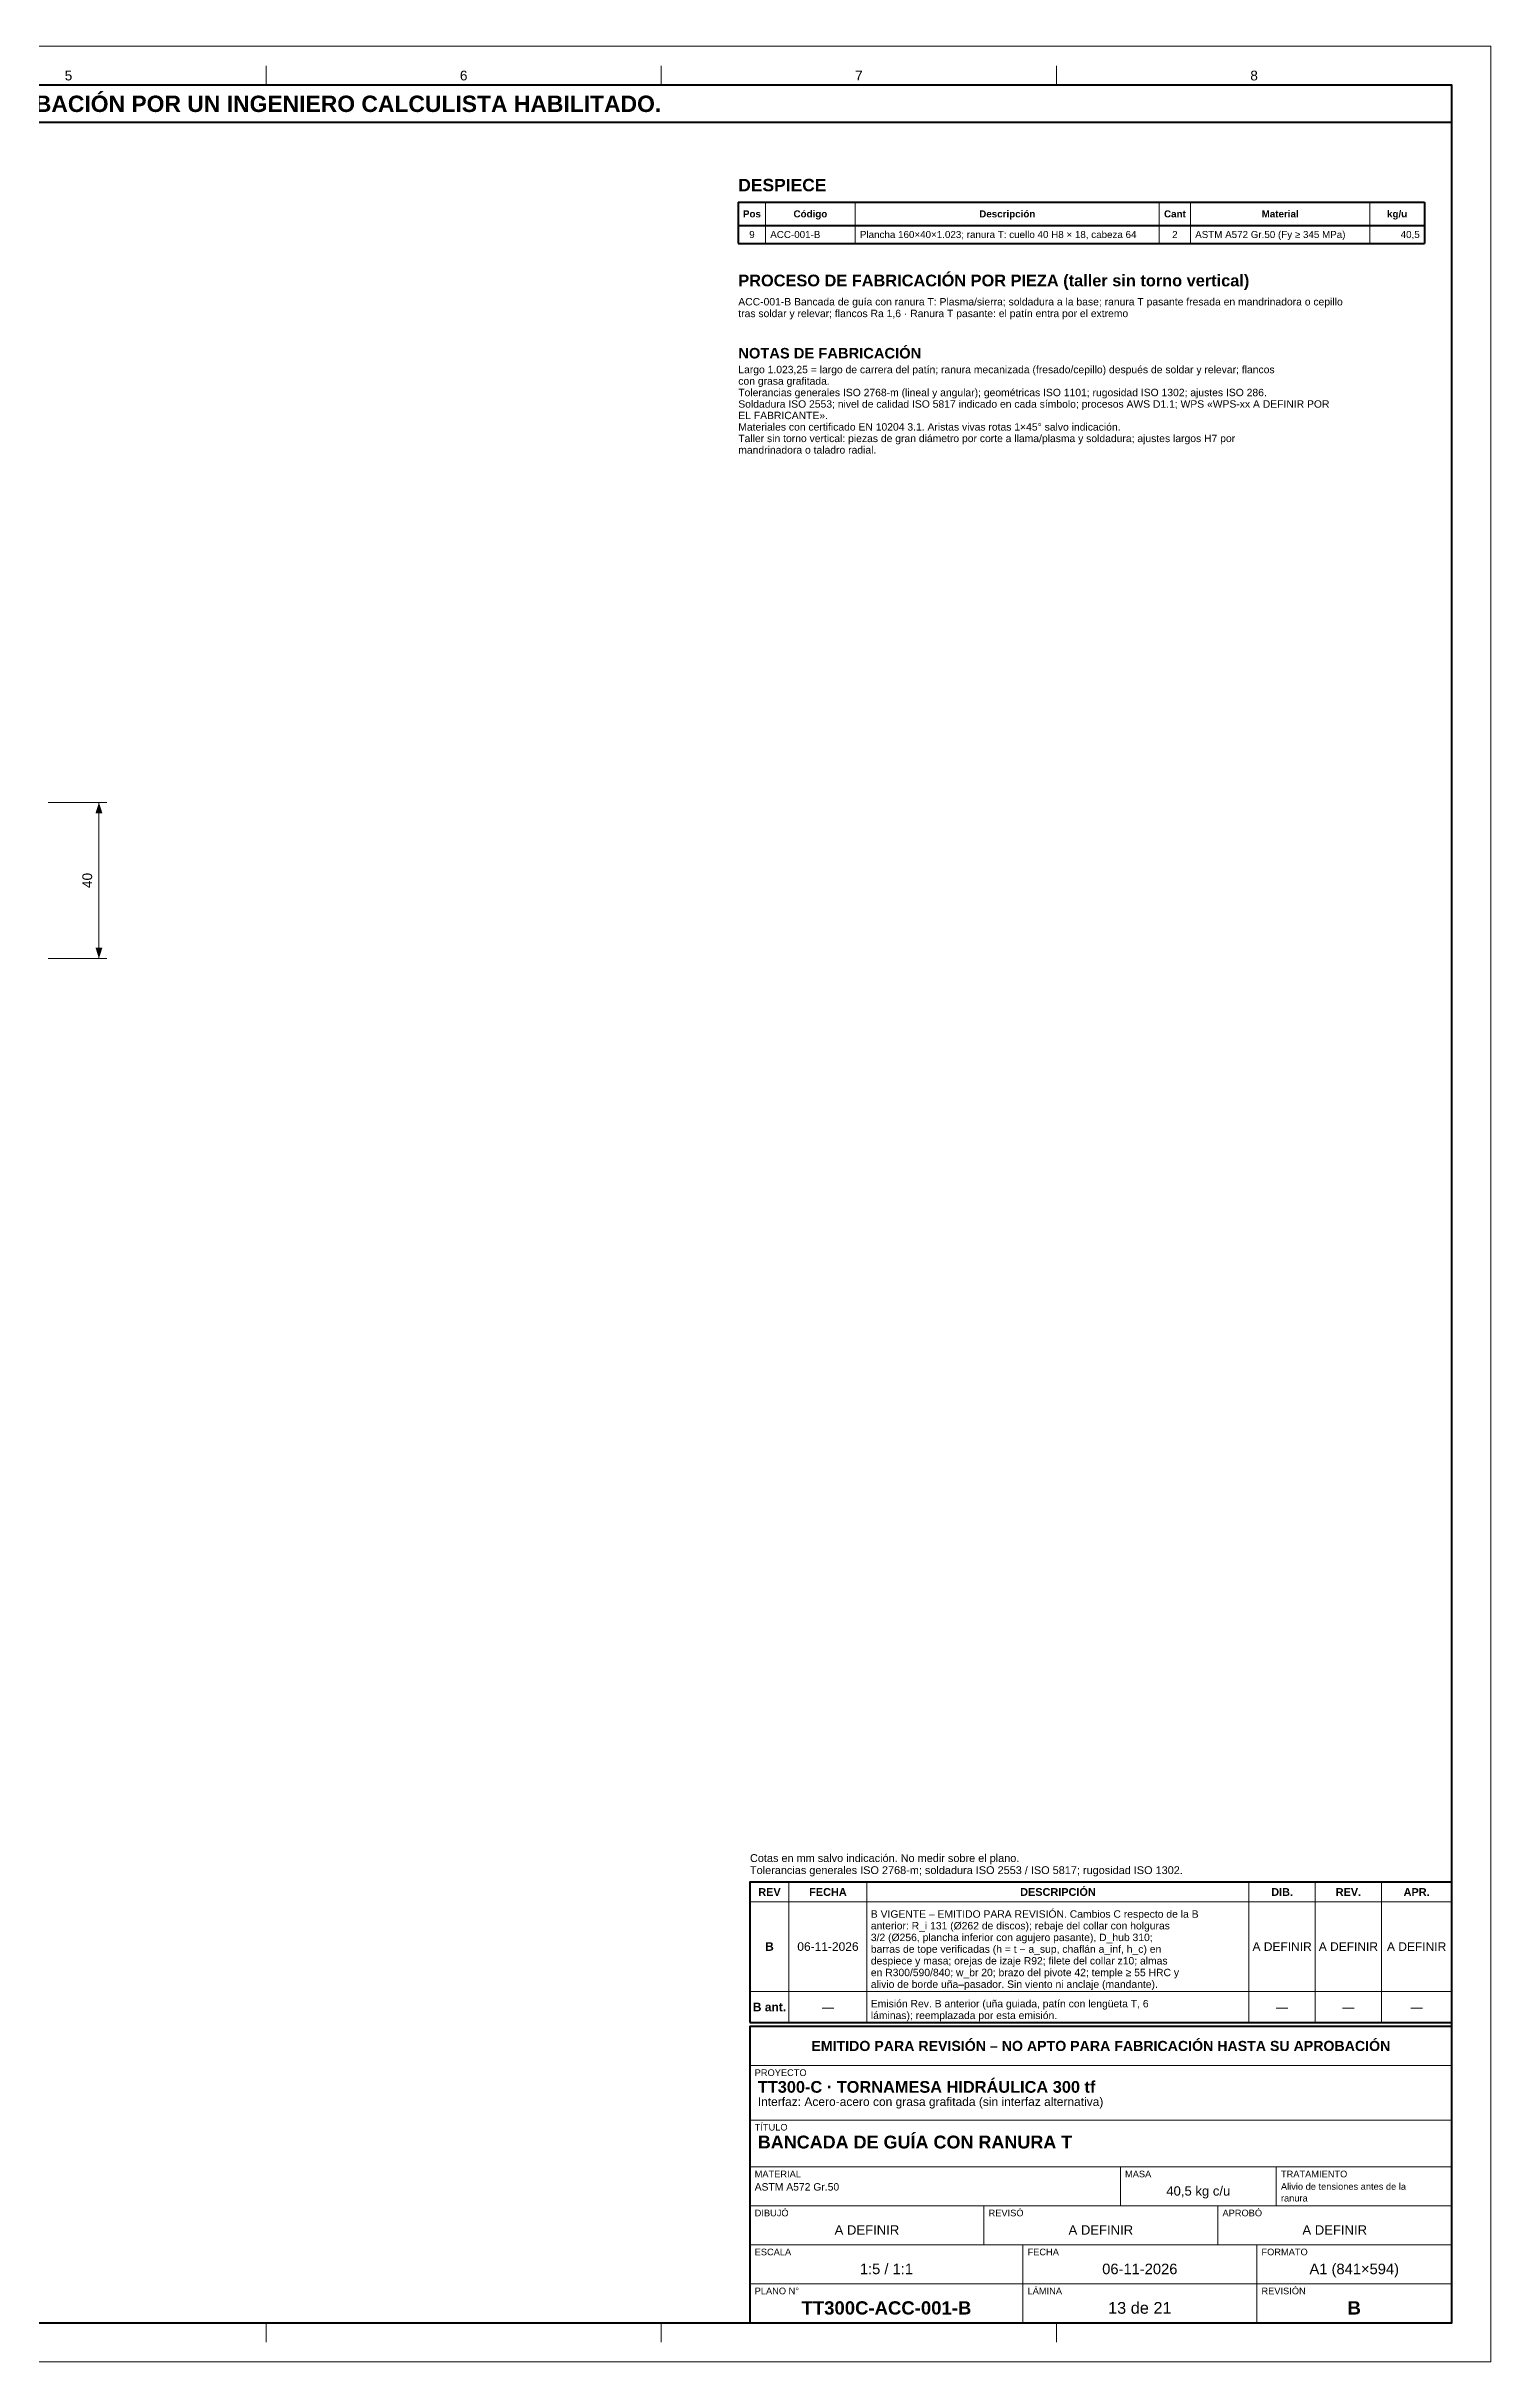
# Model space of a CAD drawing. Header units: millimetres. Extents: x 0 to 841, y 0 to 594.
# Drawn here: x 470 to 841, y 0 to 594 of the extents above; entities that cross this region are included whole.
import ezdxf
from ezdxf.enums import TextEntityAlignment as Align

# ---------------------------------------------------------------- set-up
doc = ezdxf.new("R2010")
doc.units = ezdxf.units.MM
for name, color, linetype, lineweight in [('COTA', 7, 'CONTINUOUS', 18), ('FINA', 7, 'CONTINUOUS', 18), ('MARCO', 7, 'CONTINUOUS', 70), ('TXT', 7, 'CONTINUOUS', 25), ('VIS', 7, 'CONTINUOUS', 50)]:
    doc.layers.add(name, color=color, linetype=linetype, lineweight=lineweight)
doc.styles.add('STD', font='LiberationSans-Regular.ttf')
doc.styles.add('STDB', font='LiberationSans-Bold.ttf')

msp = doc.modelspace()

# ---------------------------------------------------------------- linework, layer by layer
at = {"layer": 'COTA'}
for p, q in [((471, 400), (486, 400)), ((484, 360), (484, 400)), ((471, 360), (486, 360))]:
    msp.add_line(p, q, dxfattribs=at)
for points in [[(484, 400), (483.1, 397.2), (484.9, 397.2)], [(484, 360), (484.9, 362.8), (483.1, 362.8)]]:
    msp.add_solid(points, dxfattribs=at)
at = {"layer": 'FINA'}
for p, q in [((526.88, 584), (526.88, 589)), ((628.25, 584), (628.25, 589)), ((729.62, 584), (729.62, 589)), ((655, 554), (655, 543.42)), ((678, 554), (678, 543.42)), ((756, 554), (756, 543.42)), ((764, 554), (764, 543.42)), ((810, 554), (810, 543.42)), ((661, 87), (661, 123)), ((681, 87), (681, 123)), ((779, 87), (779, 123)), ((796, 87), (796, 123)), ((813, 87), (813, 123)), ((651, 118), (831, 118)), ((651, 95), (831, 95)), ((651, 87), (831, 87)), ((651, 86), (831, 86)), ((651, 76), (831, 76)), ((651, 62), (831, 62)), ((651, 50), (831, 50)), ((746, 40), (746, 50)), ((786, 40), (786, 50)), ((651, 40), (831, 40)), ((711, 30), (711, 40)), ((771, 30), (771, 40)), ((651, 30), (831, 30)), ((721, 20), (721, 30)), ((781, 20), (781, 30)), ((651, 20), (831, 20)), ((721, 10), (721, 20)), ((781, 10), (781, 20)), ((526.88, 10), (526.88, 5)), ((628.25, 10), (628.25, 5)), ((729.62, 10), (729.62, 5))]:
    msp.add_line(p, q, dxfattribs=at)
msp.add_lwpolyline([(0, 0), (841, 0), (841, 594), (0, 594)], close=True, dxfattribs=at)
at = {"layer": 'MARCO'}
for points in [[(20, 10), (831, 10), (831, 584), (20, 584)], [(20, 574.5), (831, 574.5), (831, 584), (20, 584)], [(651, 87), (831, 87), (831, 123), (651, 123)], [(651, 10), (831, 10), (831, 86), (651, 86)]]:
    msp.add_lwpolyline(points, close=True, dxfattribs=at)
at = {"layer": 'VIS'}
for p, q in [((648, 554), (824, 554)), ((648, 554), (648, 543.42)), ((824, 554), (824, 543.42)), ((648, 548.02), (824, 548.02)), ((648, 543.42), (824, 543.42))]:
    msp.add_line(p, q, dxfattribs=at)

# ---------------------------------------------------------------- texts
at = {"layer": 'TXT'}
for s, height, style, p in [('ESTOS PLANOS NO SON VÁLIDOS PARA FABRICACIÓN HASTA SU REVISIÓN Y APROBACIÓN POR UN INGENIERO CALCULISTA HABILITADO.', 4.2, 'STDB', (425.5, 579.25)), ('5', 2.5, 'STD', (476.19, 586.5)), ('6', 2.5, 'STD', (577.56, 586.5)), ('7', 2.5, 'STD', (678.94, 586.5)), ('8', 2.5, 'STD', (780.31, 586.5)), ('Pos', 1.8, 'STDB', (651.5, 551.01)), ('9', 1.8, 'STD', (651.5, 545.72)), ('Código', 1.8, 'STDB', (666.5, 551.01)), ('Descripción', 1.8, 'STDB', (717, 551.01)), ('Cant', 1.8, 'STDB', (760, 551.01)), ('2', 1.8, 'STD', (760, 545.72)), ('Material', 1.8, 'STDB', (787, 551.01)), ('kg/u', 1.8, 'STDB', (817, 551.01)), ('REV', 2, 'STDB', (656, 120.5)), ('FECHA', 2, 'STDB', (671, 120.5)), ('DESCRIPCIÓN', 2, 'STDB', (730, 120.5)), ('DIB.', 2, 'STDB', (787.5, 120.5)), ('REV.', 2, 'STDB', (804.5, 120.5)), ('APR.', 2, 'STDB', (822, 120.5)), ('B', 2.2, 'STDB', (656, 106.5)), ('06-11-2026', 2.2, 'STD', (671, 106.5)), ('A DEFINIR', 2.2, 'STD', (787.5, 106.5)), ('A DEFINIR', 2.2, 'STD', (804.5, 106.5)), ('A DEFINIR', 2.2, 'STD', (822, 106.5)), ('B ant.', 2.2, 'STDB', (656, 91)), ('—', 2.2, 'STD', (671, 91)), ('—', 2.2, 'STD', (787.5, 91)), ('—', 2.2, 'STD', (804.5, 91)), ('—', 2.2, 'STD', (822, 91)), ('EMITIDO PARA REVISIÓN – NO APTO PARA FABRICACIÓN HASTA SU APROBACIÓN', 2.6, 'STDB', (741, 81)), ('40,5 kg c/u', 2.4, 'STD', (766, 43.8)), ('A DEFINIR', 2.4, 'STD', (681, 33.8)), ('A DEFINIR', 2.4, 'STD', (741, 33.8)), ('A DEFINIR', 2.4, 'STD', (801, 33.8)), ('1:5 / 1:1', 2.7, 'STD', (686, 23.8)), ('06-11-2026', 2.7, 'STD', (751, 23.8)), ('A1 (841×594)', 2.7, 'STD', (806, 23.8)), ('TT300C-ACC-001-B', 3.4, 'STDB', (686, 13.8)), ('13 de 21', 3, 'STD', (751, 13.8)), ('B', 3.4, 'STDB', (806, 13.8))]:
    msp.add_text(s, height=height, dxfattribs=dict(at, style=style)).set_placement(p, align=Align.MIDDLE_CENTER)
for s, height, style, p in [('DESPIECE', 3.2, 'STDB', (648, 560)), ('PROCESO DE FABRICACIÓN POR PIEZA (taller sin torno vertical)', 3, 'STDB', (648, 535.42)), ('ACC-001-B Bancada de guía con ranura T: Plasma/sierra; soldadura a la base; ranura T pasante fresada en mandrinadora o cepillo', 1.9, 'STD', (648, 529.42)), ('tras soldar y relevar; flancos Ra 1,6 · Ranura T pasante: el patín entra por el extremo', 1.9, 'STD', (648, 526.42)), ('NOTAS DE FABRICACIÓN', 2.7, 'STDB', (648, 516.62)), ('Largo 1.023,25 = largo de carrera del patín; ranura mecanizada (fresado/cepillo) después de soldar y relevar; flancos', 1.9, 'STD', (648, 512.03)), ('Tolerancias generales ISO 2768-m (lineal y angular); geométricas ISO 1101; rugosidad ISO 1302; ajustes ISO 286.', 1.9, 'STD', (648, 506.14)), ('con grasa grafitada.', 1.9, 'STD', (648, 509.08)), ('Soldadura ISO 2553; nivel de calidad ISO 5817 indicado en cada símbolo; procesos AWS D1.1; WPS «WPS-xx A DEFINIR POR', 1.9, 'STD', (648, 503.19)), ('EL FABRICANTE».', 1.9, 'STD', (648, 500.25)), ('Taller sin torno vertical: piezas de gran diámetro por corte a llama/plasma y soldadura; ajustes largos H7 por', 1.9, 'STD', (648, 494.36)), ('Materiales con certificado EN 10204 3.1. Aristas vivas rotas 1×45° salvo indicación.', 1.9, 'STD', (648, 497.31)), ('mandrinadora o taladro radial.', 1.9, 'STD', (648, 491.42)), ('anterior: R_i 131 (Ø262 de discos); rebaje del collar con holguras', 1.9, 'STD', (682, 112.8)), ('B VIGENTE – EMITIDO PARA REVISIÓN. Cambios C respecto de la B', 1.9, 'STD', (682, 115.8)), ('3/2 (Ø256, plancha inferior con agujero pasante), D_hub 310;', 1.9, 'STD', (682, 109.8)), ('barras de tope verificadas (h = t − a_sup, chaflán a_inf, h_c) en', 1.9, 'STD', (682, 106.8)), ('despiece y masa; orejas de izaje R92; filete del collar z10; almas', 1.9, 'STD', (682, 103.8)), ('en R300/590/840; w_br 20; brazo del pivote 42; temple ≥ 55 HRC y', 1.9, 'STD', (682, 100.8)), ('alivio de borde uña–pasador. Sin viento ni anclaje (mandante).', 1.9, 'STD', (682, 97.8)), ('láminas); reemplazada por esta emisión.', 1.9, 'STD', (682, 89.8)), ('Emisión Rev. B anterior (uña guiada, patín con lengüeta T, 6', 1.9, 'STD', (682, 92.8)), ('PROYECTO', 1.7, 'STD', (652.2, 75)), ('TT300-C · TORNAMESA HIDRÁULICA 300 tf', 3, 'STDB', (653, 72)), ('Interfaz: Acero-acero con grasa grafitada (sin interfaz alternativa)', 2.2, 'STD', (653, 67.8)), ('TÍTULO', 1.7, 'STD', (652.2, 61)), ('BANCADA DE GUÍA CON RANURA T', 3.3, 'STDB', (653, 58)), ('MATERIAL', 1.7, 'STD', (652.2, 49)), ('MASA', 1.7, 'STD', (747.2, 49)), ('TRATAMIENTO', 1.7, 'STD', (787.2, 49)), ('ASTM A572 Gr.50', 1.9, 'STD', (652.2, 45.8)), ('Alivio de tensiones antes de la', 1.7, 'STD', (787.2, 45.8)), ('ranura', 1.7, 'STD', (787.2, 42.8)), ('DIBUJÓ', 1.7, 'STD', (652.2, 39)), ('REVISÓ', 1.7, 'STD', (712.2, 39)), ('APROBÓ', 1.7, 'STD', (772.2, 39)), ('ESCALA', 1.7, 'STD', (652.2, 29)), ('FECHA', 1.7, 'STD', (722.2, 29)), ('FORMATO', 1.7, 'STD', (782.2, 29)), ('PLANO N°', 1.7, 'STD', (652.2, 19)), ('LÁMINA', 1.7, 'STD', (722.2, 19)), ('REVISIÓN', 1.7, 'STD', (782.2, 19))]:
    msp.add_text(s, height=height, dxfattribs=dict(at, style=style)).set_placement(p, align=Align.TOP_LEFT)
at = {"layer": 'TXT', "style": 'STD'}
for s, p in [('ACC-001-B', (656.2, 545.72)), ('Plancha 160×40×1.023; ranura T: cuello 40 H8 × 18, cabeza 64', (679.2, 545.72)), ('ASTM A572 Gr.50 (Fy ≥ 345 MPa)', (765.2, 545.72))]:
    msp.add_text(s, height=1.8, dxfattribs=at).set_placement(p, align=Align.MIDDLE_LEFT)
msp.add_text('40,5', height=1.8, dxfattribs=at).set_placement((822.8, 545.72), align=Align.MIDDLE_RIGHT)
msp.add_text('40', height=2.5, rotation=90, dxfattribs=at).set_placement((483, 380), align=Align.BOTTOM_CENTER)
for s, p in [('Tolerancias generales ISO 2768-m; soldadura ISO 2553 / ISO 5817; rugosidad ISO 1302.', (651, 124.5)), ('Cotas en mm salvo indicación. No medir sobre el plano.', (651, 127.6))]:
    msp.add_text(s, height=2, dxfattribs=at).set_placement(p, align=Align.BOTTOM_LEFT)

doc.saveas('drawing.dxf')
